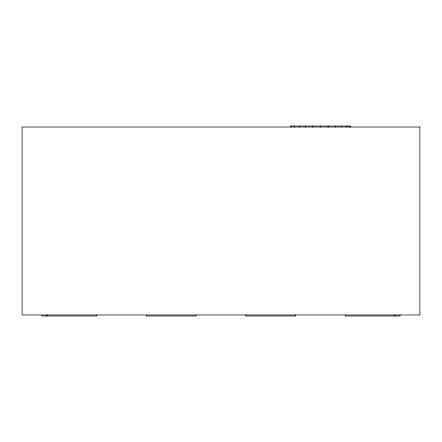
<?xml version="1.0" encoding="UTF-8"?>
<svg xmlns="http://www.w3.org/2000/svg" width="442" height="442" viewBox="0 0 442 442"><rect width="100%" height="100%" fill="white"/><g stroke="black" fill="none" stroke-linecap="round" stroke-linejoin="round"><path stroke-width="0.66" d="M400.01 314.98L400.01 315.975L345.312 315.975L345.312 314.98M395.037 314.98L395.037 315.975M350.285 127.02L350.285 126.025L290.615 126.025L290.615 127.02M349.268 126.025L349.268 127.02M346.29 126.025L346.29 127.02M341.544 126.025L341.544 127.02M335.368 126.025L335.368 127.02M328.174 126.025L328.174 127.02M320.45 126.025L320.45 127.02M312.726 126.025L312.726 127.02M305.532 126.025L305.532 127.02M299.356 126.025L299.356 127.02M295.587 314.98L295.587 315.975L245.862 315.975L245.862 314.98M294.61 126.025L294.61 127.02M291.632 126.025L291.632 127.02M196.137 314.98L196.137 315.975L146.412 315.975L146.412 314.98M96.688 314.98L96.688 315.975L41.99 315.975L41.99 314.98M46.962 314.98L46.962 315.975M419.9 127.02L22.1 127.02L22.1 314.98L419.9 314.98L419.9 127.02"/></g></svg>
